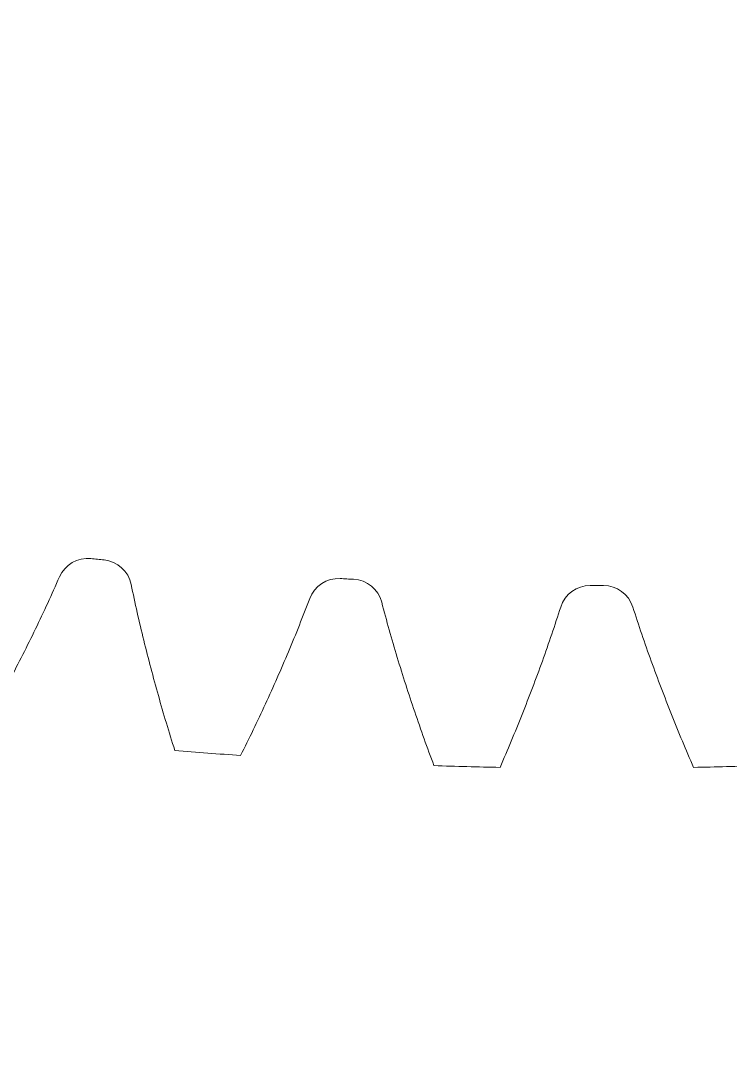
# Model space of a CAD drawing. Header units: millimetres. Extents: x -337 to 409, y -412 to 336.
# Drawn here: x -214.24 to -198.97, y 87.73 to 110.16 of the extents above; entities that cross this region are included whole.
import ezdxf

# ---------------------------------------------------------------- set-up
doc = ezdxf.new("R2010")
doc.units = ezdxf.units.MM
doc.header["$MEASUREMENT"] = 0
doc.layers.add('layer 1', color=7, linetype='Continuous')

msp = doc.modelspace()

# ---------------------------------------------------------------- linework, layer by layer
at = {"layer": 'layer 1', "color": 250, "lineweight": 20}
msp.add_ellipse((-201.8372, 200.81), major_axis=(0, 135.5), ratio=1, dxfattribs=at)
at = {"layer": 'layer 1', "lineweight": 9}
for points in [[(-212.7251, 98.5757), (-213.0135, 98.6064), (-213.2887, 98.4466), (-213.4048, 98.1807)], [(-212.7251, 98.5757), (-212.6781, 98.5707), (-212.631, 98.5657), (-212.584, 98.5608)], [(-212.584, 98.5608), (-212.537, 98.5558), (-212.49, 98.5509), (-212.4429, 98.546)], [(-211.8601, 98.0184), (-211.9185, 98.3026), (-212.1544, 98.5161), (-212.4429, 98.546)], [(-207.3596, 98.146), (-207.6493, 98.1616), (-207.9157, 97.9875), (-208.0178, 97.716)], [(-207.3596, 98.146), (-207.3124, 98.1434), (-207.2652, 98.1409), (-207.218, 98.1385)], [(-207.218, 98.1385), (-207.1708, 98.136), (-207.1235, 98.1335), (-207.0763, 98.1311)], [(-206.4667, 97.6347), (-206.5399, 97.9154), (-206.7866, 98.1163), (-207.0763, 98.1311)], [(-201.979, 97.9976), (-202.2691, 97.998), (-202.526, 97.8103), (-202.6138, 97.5338)], [(-201.979, 97.9976), (-201.9317, 97.9976), (-201.8845, 97.9976), (-201.8372, 97.9976)], [(-201.8372, 97.9976), (-201.7899, 97.9976), (-201.7426, 97.9976), (-201.6953, 97.9976)], [(-201.0606, 97.5338), (-201.1483, 97.8103), (-201.4052, 97.998), (-201.6953, 97.9976)], [(-210.9215, 94.4473), (-210.4491, 94.4069), (-209.9764, 94.3697), (-209.5035, 94.3357)], [(-205.3425, 94.1176), (-204.8686, 94.102), (-204.3946, 94.0896), (-203.9205, 94.0804)], [(-199.7538, 94.0804), (-199.2798, 94.0896), (-198.8058, 94.102), (-198.3319, 94.1176)]]:
    msp.add_open_spline(points, degree=3, dxfattribs=at)
for points in [[(-213.4048, 98.1807), (-213.4048, 98.1807), (-213.4357, 98.1103), (-213.4357, 98.1103), (-213.4357, 98.1103), (-213.4357, 98.1103), (-213.4668, 98.0399), (-213.4668, 98.0399), (-213.4668, 98.0399), (-213.4668, 98.0399), (-213.4981, 97.9695), (-213.4981, 97.9695), (-213.4981, 97.9695), (-213.4981, 97.9695), (-213.5295, 97.8993), (-213.5295, 97.8993), (-213.5295, 97.8993), (-213.5295, 97.8993), (-213.5611, 97.8291), (-213.5611, 97.8291), (-213.5611, 97.8291), (-213.5611, 97.8291), (-213.5928, 97.759), (-213.5928, 97.759), (-213.5928, 97.759), (-213.5928, 97.759), (-213.6247, 97.689), (-213.6247, 97.689), (-213.6247, 97.689), (-213.6247, 97.689), (-213.6568, 97.619), (-213.6568, 97.619), (-213.6568, 97.619), (-213.6568, 97.619), (-213.6891, 97.5492), (-213.6891, 97.5492), (-213.6891, 97.5492), (-213.6891, 97.5492), (-213.7216, 97.4794), (-213.7216, 97.4794), (-213.7216, 97.4794), (-213.7216, 97.4794), (-213.7542, 97.4097), (-213.7542, 97.4097), (-213.7542, 97.4097), (-213.7542, 97.4097), (-213.7869, 97.34), (-213.7869, 97.34), (-213.7869, 97.34), (-213.7869, 97.34), (-213.8199, 97.2705), (-213.8199, 97.2705), (-213.8199, 97.2705), (-213.8199, 97.2705), (-213.853, 97.201), (-213.853, 97.201), (-213.853, 97.201), (-213.853, 97.201), (-213.8862, 97.1316), (-213.8862, 97.1316), (-213.8862, 97.1316), (-213.8862, 97.1316), (-213.9197, 97.0623), (-213.9197, 97.0623), (-213.9197, 97.0623), (-213.9197, 97.0623), (-213.9532, 96.993), (-213.9532, 96.993), (-213.9532, 96.993), (-213.9532, 96.993), (-213.987, 96.9238), (-213.987, 96.9238), (-213.987, 96.9238), (-213.987, 96.9238), (-214.0208, 96.8547), (-214.0208, 96.8547), (-214.0208, 96.8547), (-214.0208, 96.8547), (-214.0549, 96.7857), (-214.0549, 96.7857), (-214.0549, 96.7857), (-214.0549, 96.7857), (-214.0891, 96.7168), (-214.0891, 96.7168), (-214.0891, 96.7168), (-214.0891, 96.7168), (-214.1234, 96.6479), (-214.1234, 96.6479), (-214.1234, 96.6479), (-214.1234, 96.6479), (-214.1579, 96.5791), (-214.1579, 96.5791), (-214.1579, 96.5791), (-214.1579, 96.5791), (-214.1925, 96.5104), (-214.1925, 96.5104), (-214.1925, 96.5104), (-214.1925, 96.5104), (-214.2273, 96.4417), (-214.2273, 96.4417), (-214.2273, 96.4417), (-214.2273, 96.4417), (-214.2622, 96.3731), (-214.2622, 96.3731), (-214.2622, 96.3731), (-214.2622, 96.3731), (-214.2973, 96.3046), (-214.2973, 96.3046), (-214.2973, 96.3046), (-214.2973, 96.3046), (-214.3325, 96.2362), (-214.3325, 96.2362), (-214.3325, 96.2362), (-214.3325, 96.2362), (-214.3678, 96.1678), (-214.3678, 96.1678), (-214.3678, 96.1678), (-214.3678, 96.1678), (-214.4033, 96.0995), (-214.4033, 96.0995), (-214.4033, 96.0995), (-214.4033, 96.0995), (-214.4389, 96.0313), (-214.4389, 96.0313), (-214.4389, 96.0313), (-214.4389, 96.0313), (-214.4747, 95.9632), (-214.4747, 95.9632), (-214.4747, 95.9632), (-214.4747, 95.9632), (-214.5106, 95.8951), (-214.5106, 95.8951), (-214.5106, 95.8951), (-214.5106, 95.8951), (-214.5467, 95.8271), (-214.5467, 95.8271), (-214.5467, 95.8271), (-214.5467, 95.8271), (-214.5828, 95.7592), (-214.5828, 95.7592), (-214.5828, 95.7592), (-214.5828, 95.7592), (-214.6191, 95.6913), (-214.6191, 95.6913), (-214.6191, 95.6913), (-214.6191, 95.6913), (-214.6556, 95.6235), (-214.6556, 95.6235), (-214.6556, 95.6235), (-214.6556, 95.6235), (-214.6922, 95.5558), (-214.6922, 95.5558), (-214.6922, 95.5558), (-214.6922, 95.5558), (-214.7289, 95.4882), (-214.7289, 95.4882), (-214.7289, 95.4882), (-214.7289, 95.4882), (-214.7657, 95.4206), (-214.7657, 95.4206), (-214.7657, 95.4206), (-214.7657, 95.4206), (-214.8027, 95.3531), (-214.8027, 95.3531), (-214.8027, 95.3531), (-214.8027, 95.3531), (-214.8398, 95.2857), (-214.8398, 95.2857), (-214.8398, 95.2857), (-214.8398, 95.2857), (-214.8771, 95.2184), (-214.8771, 95.2184), (-214.8771, 95.2184), (-214.8771, 95.2184), (-214.9145, 95.1511), (-214.9145, 95.1511), (-214.9145, 95.1511), (-214.9145, 95.1511), (-214.952, 95.0839), (-214.952, 95.0839), (-214.952, 95.0839), (-214.952, 95.0839), (-214.9897, 95.0168), (-214.9897, 95.0168), (-214.9897, 95.0168), (-214.9897, 95.0168), (-215.0275, 94.9498), (-215.0275, 94.9498), (-215.0275, 94.9498), (-215.0275, 94.9498), (-215.0654, 94.8828), (-215.0654, 94.8828)], [(-211.8601, 98.0184), (-211.8601, 98.0184), (-211.8446, 97.943), (-211.8446, 97.943), (-211.8446, 97.943), (-211.8446, 97.943), (-211.8288, 97.8677), (-211.8288, 97.8677), (-211.8288, 97.8677), (-211.8288, 97.8677), (-211.8129, 97.7924), (-211.8129, 97.7924), (-211.8129, 97.7924), (-211.8129, 97.7924), (-211.7968, 97.7172), (-211.7968, 97.7172), (-211.7968, 97.7172), (-211.7968, 97.7172), (-211.7804, 97.6419), (-211.7804, 97.6419), (-211.7804, 97.6419), (-211.7804, 97.6419), (-211.764, 97.5668), (-211.764, 97.5668), (-211.764, 97.5668), (-211.764, 97.5668), (-211.7473, 97.4916), (-211.7473, 97.4916), (-211.7473, 97.4916), (-211.7473, 97.4916), (-211.7304, 97.4166), (-211.7304, 97.4166), (-211.7304, 97.4166), (-211.7304, 97.4166), (-211.7134, 97.3415), (-211.7134, 97.3415), (-211.7134, 97.3415), (-211.7134, 97.3415), (-211.6962, 97.2665), (-211.6962, 97.2665), (-211.6962, 97.2665), (-211.6962, 97.2665), (-211.6788, 97.1915), (-211.6788, 97.1915), (-211.6788, 97.1915), (-211.6788, 97.1915), (-211.6612, 97.1166), (-211.6612, 97.1166), (-211.6612, 97.1166), (-211.6612, 97.1166), (-211.6434, 97.0417), (-211.6434, 97.0417), (-211.6434, 97.0417), (-211.6434, 97.0417), (-211.6255, 96.9669), (-211.6255, 96.9669), (-211.6255, 96.9669), (-211.6255, 96.9669), (-211.6074, 96.8921), (-211.6074, 96.8921), (-211.6074, 96.8921), (-211.6074, 96.8921), (-211.5891, 96.8173), (-211.5891, 96.8173), (-211.5891, 96.8173), (-211.5891, 96.8173), (-211.5707, 96.7426), (-211.5707, 96.7426), (-211.5707, 96.7426), (-211.5707, 96.7426), (-211.5521, 96.6679), (-211.5521, 96.6679), (-211.5521, 96.6679), (-211.5521, 96.6679), (-211.5333, 96.5933), (-211.5333, 96.5933), (-211.5333, 96.5933), (-211.5333, 96.5933), (-211.5143, 96.5187), (-211.5143, 96.5187), (-211.5143, 96.5187), (-211.5143, 96.5187), (-211.4952, 96.4442), (-211.4952, 96.4442), (-211.4952, 96.4442), (-211.4952, 96.4442), (-211.476, 96.3696), (-211.476, 96.3696), (-211.476, 96.3696), (-211.476, 96.3696), (-211.4566, 96.2952), (-211.4566, 96.2952), (-211.4566, 96.2952), (-211.4566, 96.2952), (-211.437, 96.2207), (-211.437, 96.2207), (-211.437, 96.2207), (-211.437, 96.2207), (-211.4172, 96.1464), (-211.4172, 96.1464), (-211.4172, 96.1464), (-211.4172, 96.1464), (-211.3973, 96.072), (-211.3973, 96.072), (-211.3973, 96.072), (-211.3973, 96.072), (-211.3773, 95.9977), (-211.3773, 95.9977), (-211.3773, 95.9977), (-211.3773, 95.9977), (-211.3571, 95.9235), (-211.3571, 95.9235), (-211.3571, 95.9235), (-211.3571, 95.9235), (-211.3367, 95.8492), (-211.3367, 95.8492), (-211.3367, 95.8492), (-211.3367, 95.8492), (-211.3162, 95.7751), (-211.3162, 95.7751), (-211.3162, 95.7751), (-211.3162, 95.7751), (-211.2955, 95.7009), (-211.2955, 95.7009), (-211.2955, 95.7009), (-211.2955, 95.7009), (-211.2747, 95.6269), (-211.2747, 95.6269), (-211.2747, 95.6269), (-211.2747, 95.6269), (-211.2537, 95.5528), (-211.2537, 95.5528), (-211.2537, 95.5528), (-211.2537, 95.5528), (-211.2326, 95.4788), (-211.2326, 95.4788), (-211.2326, 95.4788), (-211.2326, 95.4788), (-211.2114, 95.4048), (-211.2114, 95.4048), (-211.2114, 95.4048), (-211.2114, 95.4048), (-211.19, 95.3309), (-211.19, 95.3309), (-211.19, 95.3309), (-211.19, 95.3309), (-211.1684, 95.257), (-211.1684, 95.257), (-211.1684, 95.257), (-211.1684, 95.257), (-211.1467, 95.1832), (-211.1467, 95.1832), (-211.1467, 95.1832), (-211.1467, 95.1832), (-211.1249, 95.1094), (-211.1249, 95.1094), (-211.1249, 95.1094), (-211.1249, 95.1094), (-211.1029, 95.0356), (-211.1029, 95.0356), (-211.1029, 95.0356), (-211.1029, 95.0356), (-211.0807, 94.9619), (-211.0807, 94.9619), (-211.0807, 94.9619), (-211.0807, 94.9619), (-211.0584, 94.8883), (-211.0584, 94.8883), (-211.0584, 94.8883), (-211.0584, 94.8883), (-211.036, 94.8147), (-211.036, 94.8147), (-211.036, 94.8147), (-211.036, 94.8147), (-211.0134, 94.7411), (-211.0134, 94.7411), (-211.0134, 94.7411), (-211.0134, 94.7411), (-210.9907, 94.6676), (-210.9907, 94.6676), (-210.9907, 94.6676), (-210.9907, 94.6676), (-210.9678, 94.5941), (-210.9678, 94.5941), (-210.9678, 94.5941), (-210.9678, 94.5941), (-210.9447, 94.5207), (-210.9447, 94.5207), (-210.9447, 94.5207), (-210.9447, 94.5207), (-210.9215, 94.4473), (-210.9215, 94.4473)], [(-208.0178, 97.716), (-208.0178, 97.716), (-208.045, 97.644), (-208.045, 97.644), (-208.045, 97.644), (-208.045, 97.644), (-208.0723, 97.5721), (-208.0723, 97.5721), (-208.0723, 97.5721), (-208.0723, 97.5721), (-208.0998, 97.5002), (-208.0998, 97.5002), (-208.0998, 97.5002), (-208.0998, 97.5002), (-208.1275, 97.4284), (-208.1275, 97.4284), (-208.1275, 97.4284), (-208.1275, 97.4284), (-208.1554, 97.3566), (-208.1554, 97.3566), (-208.1554, 97.3566), (-208.1554, 97.3566), (-208.1834, 97.285), (-208.1834, 97.285), (-208.1834, 97.285), (-208.1834, 97.285), (-208.2116, 97.2134), (-208.2116, 97.2134), (-208.2116, 97.2134), (-208.2116, 97.2134), (-208.24, 97.1419), (-208.24, 97.1419), (-208.24, 97.1419), (-208.24, 97.1419), (-208.2686, 97.0704), (-208.2686, 97.0704), (-208.2686, 97.0704), (-208.2686, 97.0704), (-208.2974, 96.999), (-208.2974, 96.999), (-208.2974, 96.999), (-208.2974, 96.999), (-208.3263, 96.9277), (-208.3263, 96.9277), (-208.3263, 96.9277), (-208.3263, 96.9277), (-208.3554, 96.8564), (-208.3554, 96.8564), (-208.3554, 96.8564), (-208.3554, 96.8564), (-208.3846, 96.7852), (-208.3846, 96.7852), (-208.3846, 96.7852), (-208.3846, 96.7852), (-208.414, 96.7141), (-208.414, 96.7141), (-208.414, 96.7141), (-208.414, 96.7141), (-208.4436, 96.6431), (-208.4436, 96.6431), (-208.4436, 96.6431), (-208.4436, 96.6431), (-208.4734, 96.5721), (-208.4734, 96.5721), (-208.4734, 96.5721), (-208.4734, 96.5721), (-208.5033, 96.5012), (-208.5033, 96.5012), (-208.5033, 96.5012), (-208.5033, 96.5012), (-208.5333, 96.4303), (-208.5333, 96.4303), (-208.5333, 96.4303), (-208.5333, 96.4303), (-208.5635, 96.3596), (-208.5635, 96.3596), (-208.5635, 96.3596), (-208.5635, 96.3596), (-208.5939, 96.2889), (-208.5939, 96.2889), (-208.5939, 96.2889), (-208.5939, 96.2889), (-208.6245, 96.2182), (-208.6245, 96.2182), (-208.6245, 96.2182), (-208.6245, 96.2182), (-208.6551, 96.1476), (-208.6551, 96.1476), (-208.6551, 96.1476), (-208.6551, 96.1476), (-208.686, 96.0771), (-208.686, 96.0771), (-208.686, 96.0771), (-208.686, 96.0771), (-208.717, 96.0067), (-208.717, 96.0067), (-208.717, 96.0067), (-208.717, 96.0067), (-208.7481, 95.9363), (-208.7481, 95.9363), (-208.7481, 95.9363), (-208.7481, 95.9363), (-208.7794, 95.866), (-208.7794, 95.866), (-208.7794, 95.866), (-208.7794, 95.866), (-208.8108, 95.7957), (-208.8108, 95.7957), (-208.8108, 95.7957), (-208.8108, 95.7957), (-208.8424, 95.7256), (-208.8424, 95.7256), (-208.8424, 95.7256), (-208.8424, 95.7256), (-208.8741, 95.6554), (-208.8741, 95.6554), (-208.8741, 95.6554), (-208.8741, 95.6554), (-208.906, 95.5854), (-208.906, 95.5854), (-208.906, 95.5854), (-208.906, 95.5854), (-208.938, 95.5154), (-208.938, 95.5154), (-208.938, 95.5154), (-208.938, 95.5154), (-208.9701, 95.4455), (-208.9701, 95.4455), (-208.9701, 95.4455), (-208.9701, 95.4455), (-209.0024, 95.3756), (-209.0024, 95.3756), (-209.0024, 95.3756), (-209.0024, 95.3756), (-209.0349, 95.3058), (-209.0349, 95.3058), (-209.0349, 95.3058), (-209.0349, 95.3058), (-209.0674, 95.2361), (-209.0674, 95.2361), (-209.0674, 95.2361), (-209.0674, 95.2361), (-209.1001, 95.1664), (-209.1001, 95.1664), (-209.1001, 95.1664), (-209.1001, 95.1664), (-209.133, 95.0968), (-209.133, 95.0968), (-209.133, 95.0968), (-209.133, 95.0968), (-209.166, 95.0273), (-209.166, 95.0273), (-209.166, 95.0273), (-209.166, 95.0273), (-209.1991, 94.9578), (-209.1991, 94.9578), (-209.1991, 94.9578), (-209.1991, 94.9578), (-209.2323, 94.8884), (-209.2323, 94.8884), (-209.2323, 94.8884), (-209.2323, 94.8884), (-209.2658, 94.8191), (-209.2658, 94.8191), (-209.2658, 94.8191), (-209.2658, 94.8191), (-209.2993, 94.7498), (-209.2993, 94.7498), (-209.2993, 94.7498), (-209.2993, 94.7498), (-209.333, 94.6806), (-209.333, 94.6806), (-209.333, 94.6806), (-209.333, 94.6806), (-209.3668, 94.6115), (-209.3668, 94.6115), (-209.3668, 94.6115), (-209.3668, 94.6115), (-209.4008, 94.5424), (-209.4008, 94.5424), (-209.4008, 94.5424), (-209.4008, 94.5424), (-209.4349, 94.4735), (-209.4349, 94.4735), (-209.4349, 94.4735), (-209.4349, 94.4735), (-209.4691, 94.4045), (-209.4691, 94.4045), (-209.4691, 94.4045), (-209.4691, 94.4045), (-209.5035, 94.3357), (-209.5035, 94.3357)], [(-206.4667, 97.6347), (-206.4667, 97.6347), (-206.4472, 97.5603), (-206.4472, 97.5603), (-206.4472, 97.5603), (-206.4472, 97.5603), (-206.4275, 97.4859), (-206.4275, 97.4859), (-206.4275, 97.4859), (-206.4275, 97.4859), (-206.4077, 97.4115), (-206.4077, 97.4115), (-206.4077, 97.4115), (-206.4077, 97.4115), (-206.3876, 97.3372), (-206.3876, 97.3372), (-206.3876, 97.3372), (-206.3876, 97.3372), (-206.3674, 97.2629), (-206.3674, 97.2629), (-206.3674, 97.2629), (-206.3674, 97.2629), (-206.347, 97.1887), (-206.347, 97.1887), (-206.347, 97.1887), (-206.347, 97.1887), (-206.3264, 97.1146), (-206.3264, 97.1146), (-206.3264, 97.1146), (-206.3264, 97.1146), (-206.3057, 97.0405), (-206.3057, 97.0405), (-206.3057, 97.0405), (-206.3057, 97.0405), (-206.2847, 96.9664), (-206.2847, 96.9664), (-206.2847, 96.9664), (-206.2847, 96.9664), (-206.2636, 96.8924), (-206.2636, 96.8924), (-206.2636, 96.8924), (-206.2636, 96.8924), (-206.2423, 96.8185), (-206.2423, 96.8185), (-206.2423, 96.8185), (-206.2423, 96.8185), (-206.2208, 96.7446), (-206.2208, 96.7446), (-206.2208, 96.7446), (-206.2208, 96.7446), (-206.1992, 96.6707), (-206.1992, 96.6707), (-206.1992, 96.6707), (-206.1992, 96.6707), (-206.1774, 96.5969), (-206.1774, 96.5969), (-206.1774, 96.5969), (-206.1774, 96.5969), (-206.1554, 96.5232), (-206.1554, 96.5232), (-206.1554, 96.5232), (-206.1554, 96.5232), (-206.1332, 96.4495), (-206.1332, 96.4495), (-206.1332, 96.4495), (-206.1332, 96.4495), (-206.1109, 96.3758), (-206.1109, 96.3758), (-206.1109, 96.3758), (-206.1109, 96.3758), (-206.0884, 96.3022), (-206.0884, 96.3022), (-206.0884, 96.3022), (-206.0884, 96.3022), (-206.0657, 96.2287), (-206.0657, 96.2287), (-206.0657, 96.2287), (-206.0657, 96.2287), (-206.0429, 96.1552), (-206.0429, 96.1552), (-206.0429, 96.1552), (-206.0429, 96.1552), (-206.0199, 96.0817), (-206.0199, 96.0817), (-206.0199, 96.0817), (-206.0199, 96.0817), (-205.9968, 96.0083), (-205.9968, 96.0083), (-205.9968, 96.0083), (-205.9968, 96.0083), (-205.9735, 95.935), (-205.9735, 95.935), (-205.9735, 95.935), (-205.9735, 95.935), (-205.95, 95.8617), (-205.95, 95.8617), (-205.95, 95.8617), (-205.95, 95.8617), (-205.9264, 95.7884), (-205.9264, 95.7884), (-205.9264, 95.7884), (-205.9264, 95.7884), (-205.9027, 95.7152), (-205.9027, 95.7152), (-205.9027, 95.7152), (-205.9027, 95.7152), (-205.8787, 95.6421), (-205.8787, 95.6421), (-205.8787, 95.6421), (-205.8787, 95.6421), (-205.8547, 95.569), (-205.8547, 95.569), (-205.8547, 95.569), (-205.8547, 95.569), (-205.8305, 95.4959), (-205.8305, 95.4959), (-205.8305, 95.4959), (-205.8305, 95.4959), (-205.8061, 95.4229), (-205.8061, 95.4229), (-205.8061, 95.4229), (-205.8061, 95.4229), (-205.7816, 95.35), (-205.7816, 95.35), (-205.7816, 95.35), (-205.7816, 95.35), (-205.7569, 95.2771), (-205.7569, 95.2771), (-205.7569, 95.2771), (-205.7569, 95.2771), (-205.7321, 95.2042), (-205.7321, 95.2042), (-205.7321, 95.2042), (-205.7321, 95.2042), (-205.7071, 95.1314), (-205.7071, 95.1314), (-205.7071, 95.1314), (-205.7071, 95.1314), (-205.682, 95.0587), (-205.682, 95.0587), (-205.682, 95.0587), (-205.682, 95.0587), (-205.6568, 94.986), (-205.6568, 94.986), (-205.6568, 94.986), (-205.6568, 94.986), (-205.6314, 94.9133), (-205.6314, 94.9133), (-205.6314, 94.9133), (-205.6314, 94.9133), (-205.6059, 94.8407), (-205.6059, 94.8407), (-205.6059, 94.8407), (-205.6059, 94.8407), (-205.5802, 94.7682), (-205.5802, 94.7682), (-205.5802, 94.7682), (-205.5802, 94.7682), (-205.5544, 94.6957), (-205.5544, 94.6957), (-205.5544, 94.6957), (-205.5544, 94.6957), (-205.5284, 94.6232), (-205.5284, 94.6232), (-205.5284, 94.6232), (-205.5284, 94.6232), (-205.5023, 94.5508), (-205.5023, 94.5508), (-205.5023, 94.5508), (-205.5023, 94.5508), (-205.476, 94.4785), (-205.476, 94.4785), (-205.476, 94.4785), (-205.476, 94.4785), (-205.4496, 94.4062), (-205.4496, 94.4062), (-205.4496, 94.4062), (-205.4496, 94.4062), (-205.423, 94.334), (-205.423, 94.334), (-205.423, 94.334), (-205.423, 94.334), (-205.3963, 94.2618), (-205.3963, 94.2618), (-205.3963, 94.2618), (-205.3963, 94.2618), (-205.3695, 94.1897), (-205.3695, 94.1897), (-205.3695, 94.1897), (-205.3695, 94.1897), (-205.3425, 94.1176), (-205.3425, 94.1176)], [(-202.6138, 97.5338), (-202.6138, 97.5338), (-202.6371, 97.4605), (-202.6371, 97.4605), (-202.6371, 97.4605), (-202.6371, 97.4605), (-202.6607, 97.3872), (-202.6607, 97.3872), (-202.6607, 97.3872), (-202.6607, 97.3872), (-202.6844, 97.314), (-202.6844, 97.314), (-202.6844, 97.314), (-202.6844, 97.314), (-202.7083, 97.2409), (-202.7083, 97.2409), (-202.7083, 97.2409), (-202.7083, 97.2409), (-202.7324, 97.1678), (-202.7324, 97.1678), (-202.7324, 97.1678), (-202.7324, 97.1678), (-202.7566, 97.0947), (-202.7566, 97.0947), (-202.7566, 97.0947), (-202.7566, 97.0947), (-202.7811, 97.0217), (-202.7811, 97.0217), (-202.7811, 97.0217), (-202.7811, 97.0217), (-202.8057, 96.9488), (-202.8057, 96.9488), (-202.8057, 96.9488), (-202.8057, 96.9488), (-202.8305, 96.876), (-202.8305, 96.876), (-202.8305, 96.876), (-202.8305, 96.876), (-202.8555, 96.8032), (-202.8555, 96.8032), (-202.8555, 96.8032), (-202.8555, 96.8032), (-202.8806, 96.7304), (-202.8806, 96.7304), (-202.8806, 96.7304), (-202.8806, 96.7304), (-202.9059, 96.6578), (-202.9059, 96.6578), (-202.9059, 96.6578), (-202.9059, 96.6578), (-202.9314, 96.5851), (-202.9314, 96.5851), (-202.9314, 96.5851), (-202.9314, 96.5851), (-202.9571, 96.5126), (-202.9571, 96.5126), (-202.9571, 96.5126), (-202.9571, 96.5126), (-202.9829, 96.4401), (-202.9829, 96.4401), (-202.9829, 96.4401), (-202.9829, 96.4401), (-203.0089, 96.3677), (-203.0089, 96.3677), (-203.0089, 96.3677), (-203.0089, 96.3677), (-203.035, 96.2953), (-203.035, 96.2953), (-203.035, 96.2953), (-203.035, 96.2953), (-203.0613, 96.2229), (-203.0613, 96.2229), (-203.0613, 96.2229), (-203.0613, 96.2229), (-203.0878, 96.1507), (-203.0878, 96.1507), (-203.0878, 96.1507), (-203.0878, 96.1507), (-203.1144, 96.0785), (-203.1144, 96.0785), (-203.1144, 96.0785), (-203.1144, 96.0785), (-203.1412, 96.0063), (-203.1412, 96.0063), (-203.1412, 96.0063), (-203.1412, 96.0063), (-203.1682, 95.9342), (-203.1682, 95.9342), (-203.1682, 95.9342), (-203.1682, 95.9342), (-203.1953, 95.8622), (-203.1953, 95.8622), (-203.1953, 95.8622), (-203.1953, 95.8622), (-203.2225, 95.7902), (-203.2225, 95.7902), (-203.2225, 95.7902), (-203.2225, 95.7902), (-203.25, 95.7183), (-203.25, 95.7183), (-203.25, 95.7183), (-203.25, 95.7183), (-203.2775, 95.6465), (-203.2775, 95.6465), (-203.2775, 95.6465), (-203.2775, 95.6465), (-203.3052, 95.5747), (-203.3052, 95.5747), (-203.3052, 95.5747), (-203.3052, 95.5747), (-203.3331, 95.5029), (-203.3331, 95.5029), (-203.3331, 95.5029), (-203.3331, 95.5029), (-203.3611, 95.4313), (-203.3611, 95.4313), (-203.3611, 95.4313), (-203.3611, 95.4313), (-203.3893, 95.3596), (-203.3893, 95.3596), (-203.3893, 95.3596), (-203.3893, 95.3596), (-203.4176, 95.2881), (-203.4176, 95.2881), (-203.4176, 95.2881), (-203.4176, 95.2881), (-203.446, 95.2166), (-203.446, 95.2166), (-203.446, 95.2166), (-203.446, 95.2166), (-203.4746, 95.1451), (-203.4746, 95.1451), (-203.4746, 95.1451), (-203.4746, 95.1451), (-203.5033, 95.0737), (-203.5033, 95.0737), (-203.5033, 95.0737), (-203.5033, 95.0737), (-203.5322, 95.0024), (-203.5322, 95.0024), (-203.5322, 95.0024), (-203.5322, 95.0024), (-203.5612, 94.9311), (-203.5612, 94.9311), (-203.5612, 94.9311), (-203.5612, 94.9311), (-203.5904, 94.8599), (-203.5904, 94.8599), (-203.5904, 94.8599), (-203.5904, 94.8599), (-203.6197, 94.7887), (-203.6197, 94.7887), (-203.6197, 94.7887), (-203.6197, 94.7887), (-203.6491, 94.7176), (-203.6491, 94.7176), (-203.6491, 94.7176), (-203.6491, 94.7176), (-203.6787, 94.6466), (-203.6787, 94.6466), (-203.6787, 94.6466), (-203.6787, 94.6466), (-203.7084, 94.5756), (-203.7084, 94.5756), (-203.7084, 94.5756), (-203.7084, 94.5756), (-203.7383, 94.5047), (-203.7383, 94.5047), (-203.7383, 94.5047), (-203.7383, 94.5047), (-203.7683, 94.4338), (-203.7683, 94.4338), (-203.7683, 94.4338), (-203.7683, 94.4338), (-203.7985, 94.363), (-203.7985, 94.363), (-203.7985, 94.363), (-203.7985, 94.363), (-203.8288, 94.2922), (-203.8288, 94.2922), (-203.8288, 94.2922), (-203.8288, 94.2922), (-203.8592, 94.2216), (-203.8592, 94.2216), (-203.8592, 94.2216), (-203.8592, 94.2216), (-203.8898, 94.1509), (-203.8898, 94.1509), (-203.8898, 94.1509), (-203.8898, 94.1509), (-203.9205, 94.0804), (-203.9205, 94.0804)], [(-201.0606, 97.5338), (-201.0606, 97.5338), (-201.0372, 97.4605), (-201.0372, 97.4605), (-201.0372, 97.4605), (-201.0372, 97.4605), (-201.0137, 97.3872), (-201.0137, 97.3872), (-201.0137, 97.3872), (-201.0137, 97.3872), (-200.99, 97.314), (-200.99, 97.314), (-200.99, 97.314), (-200.99, 97.314), (-200.9661, 97.2409), (-200.9661, 97.2409), (-200.9661, 97.2409), (-200.9661, 97.2409), (-200.942, 97.1678), (-200.942, 97.1678), (-200.942, 97.1678), (-200.942, 97.1678), (-200.9177, 97.0947), (-200.9177, 97.0947), (-200.9177, 97.0947), (-200.9177, 97.0947), (-200.8933, 97.0217), (-200.8933, 97.0217), (-200.8933, 97.0217), (-200.8933, 97.0217), (-200.8687, 96.9488), (-200.8687, 96.9488), (-200.8687, 96.9488), (-200.8687, 96.9488), (-200.8439, 96.876), (-200.8439, 96.876), (-200.8439, 96.876), (-200.8439, 96.876), (-200.8189, 96.8032), (-200.8189, 96.8032), (-200.8189, 96.8032), (-200.8189, 96.8032), (-200.7938, 96.7304), (-200.7938, 96.7304), (-200.7938, 96.7304), (-200.7938, 96.7304), (-200.7685, 96.6578), (-200.7685, 96.6578), (-200.7685, 96.6578), (-200.7685, 96.6578), (-200.743, 96.5851), (-200.743, 96.5851), (-200.743, 96.5851), (-200.743, 96.5851), (-200.7173, 96.5126), (-200.7173, 96.5126), (-200.7173, 96.5126), (-200.7173, 96.5126), (-200.6915, 96.4401), (-200.6915, 96.4401), (-200.6915, 96.4401), (-200.6915, 96.4401), (-200.6655, 96.3677), (-200.6655, 96.3677), (-200.6655, 96.3677), (-200.6655, 96.3677), (-200.6393, 96.2953), (-200.6393, 96.2953), (-200.6393, 96.2953), (-200.6393, 96.2953), (-200.613, 96.2229), (-200.613, 96.2229), (-200.613, 96.2229), (-200.613, 96.2229), (-200.5866, 96.1507), (-200.5866, 96.1507), (-200.5866, 96.1507), (-200.5866, 96.1507), (-200.5599, 96.0785), (-200.5599, 96.0785), (-200.5599, 96.0785), (-200.5599, 96.0785), (-200.5331, 96.0063), (-200.5331, 96.0063), (-200.5331, 96.0063), (-200.5331, 96.0063), (-200.5062, 95.9342), (-200.5062, 95.9342), (-200.5062, 95.9342), (-200.5062, 95.9342), (-200.4791, 95.8622), (-200.4791, 95.8622), (-200.4791, 95.8622), (-200.4791, 95.8622), (-200.4518, 95.7902), (-200.4518, 95.7902), (-200.4518, 95.7902), (-200.4518, 95.7902), (-200.4244, 95.7183), (-200.4244, 95.7183), (-200.4244, 95.7183), (-200.4244, 95.7183), (-200.3969, 95.6465), (-200.3969, 95.6465), (-200.3969, 95.6465), (-200.3969, 95.6465), (-200.3691, 95.5747), (-200.3691, 95.5747), (-200.3691, 95.5747), (-200.3691, 95.5747), (-200.3413, 95.5029), (-200.3413, 95.5029), (-200.3413, 95.5029), (-200.3413, 95.5029), (-200.3133, 95.4313), (-200.3133, 95.4313), (-200.3133, 95.4313), (-200.3133, 95.4313), (-200.2851, 95.3596), (-200.2851, 95.3596), (-200.2851, 95.3596), (-200.2851, 95.3596), (-200.2568, 95.2881), (-200.2568, 95.2881), (-200.2568, 95.2881), (-200.2568, 95.2881), (-200.2284, 95.2166), (-200.2284, 95.2166), (-200.2284, 95.2166), (-200.2284, 95.2166), (-200.1998, 95.1451), (-200.1998, 95.1451), (-200.1998, 95.1451), (-200.1998, 95.1451), (-200.171, 95.0737), (-200.171, 95.0737), (-200.171, 95.0737), (-200.171, 95.0737), (-200.1422, 95.0024), (-200.1422, 95.0024), (-200.1422, 95.0024), (-200.1422, 95.0024), (-200.1131, 94.9311), (-200.1131, 94.9311), (-200.1131, 94.9311), (-200.1131, 94.9311), (-200.084, 94.8599), (-200.084, 94.8599), (-200.084, 94.8599), (-200.084, 94.8599), (-200.0547, 94.7887), (-200.0547, 94.7887), (-200.0547, 94.7887), (-200.0547, 94.7887), (-200.0252, 94.7176), (-200.0252, 94.7176), (-200.0252, 94.7176), (-200.0252, 94.7176), (-199.9957, 94.6466), (-199.9957, 94.6466), (-199.9957, 94.6466), (-199.9957, 94.6466), (-199.9659, 94.5756), (-199.9659, 94.5756), (-199.9659, 94.5756), (-199.9659, 94.5756), (-199.9361, 94.5047), (-199.9361, 94.5047), (-199.9361, 94.5047), (-199.9361, 94.5047), (-199.9061, 94.4338), (-199.9061, 94.4338), (-199.9061, 94.4338), (-199.9061, 94.4338), (-199.8759, 94.363), (-199.8759, 94.363), (-199.8759, 94.363), (-199.8759, 94.363), (-199.8456, 94.2922), (-199.8456, 94.2922), (-199.8456, 94.2922), (-199.8456, 94.2922), (-199.8152, 94.2216), (-199.8152, 94.2216), (-199.8152, 94.2216), (-199.8152, 94.2216), (-199.7846, 94.1509), (-199.7846, 94.1509), (-199.7846, 94.1509), (-199.7846, 94.1509), (-199.7538, 94.0804), (-199.7538, 94.0804)]]:
    msp.add_open_spline(points, degree=3, knots=[0, 0, 0, 0, 0.0208333, 0.0208333, 0.0208333, 0.0208333, 0.0416667, 0.0416667, 0.0416667, 0.0416667, 0.0625, 0.0625, 0.0625, 0.0625, 0.0833333, 0.0833333, 0.0833333, 0.0833333, 0.1041667, 0.1041667, 0.1041667, 0.1041667, 0.125, 0.125, 0.125, 0.125, 0.1458333, 0.1458333, 0.1458333, 0.1458333, 0.1666667, 0.1666667, 0.1666667, 0.1666667, 0.1875, 0.1875, 0.1875, 0.1875, 0.2083333, 0.2083333, 0.2083333, 0.2083333, 0.2291667, 0.2291667, 0.2291667, 0.2291667, 0.25, 0.25, 0.25, 0.25, 0.2708333, 0.2708333, 0.2708333, 0.2708333, 0.2916667, 0.2916667, 0.2916667, 0.2916667, 0.3125, 0.3125, 0.3125, 0.3125, 0.3333333, 0.3333333, 0.3333333, 0.3333333, 0.3541667, 0.3541667, 0.3541667, 0.3541667, 0.375, 0.375, 0.375, 0.375, 0.3958333, 0.3958333, 0.3958333, 0.3958333, 0.4166667, 0.4166667, 0.4166667, 0.4166667, 0.4375, 0.4375, 0.4375, 0.4375, 0.4583333, 0.4583333, 0.4583333, 0.4583333, 0.4791667, 0.4791667, 0.4791667, 0.4791667, 0.5, 0.5, 0.5, 0.5, 0.5208333, 0.5208333, 0.5208333, 0.5208333, 0.5416667, 0.5416667, 0.5416667, 0.5416667, 0.5625, 0.5625, 0.5625, 0.5625, 0.5833333, 0.5833333, 0.5833333, 0.5833333, 0.6041667, 0.6041667, 0.6041667, 0.6041667, 0.625, 0.625, 0.625, 0.625, 0.6458333, 0.6458333, 0.6458333, 0.6458333, 0.6666667, 0.6666667, 0.6666667, 0.6666667, 0.6875, 0.6875, 0.6875, 0.6875, 0.7083333, 0.7083333, 0.7083333, 0.7083333, 0.7291667, 0.7291667, 0.7291667, 0.7291667, 0.75, 0.75, 0.75, 0.75, 0.7708333, 0.7708333, 0.7708333, 0.7708333, 0.7916667, 0.7916667, 0.7916667, 0.7916667, 0.8125, 0.8125, 0.8125, 0.8125, 0.8333333, 0.8333333, 0.8333333, 0.8333333, 0.8541667, 0.8541667, 0.8541667, 0.8541667, 0.875, 0.875, 0.875, 0.875, 0.8958333, 0.8958333, 0.8958333, 0.8958333, 0.9166667, 0.9166667, 0.9166667, 0.9166667, 0.9375, 0.9375, 0.9375, 0.9375, 0.9583333, 0.9583333, 0.9583333, 0.9583333, 0.9791667, 0.9791667, 0.9791667, 0.9791667, 1, 1, 1, 1], dxfattribs=at)

doc.saveas('drawing.dxf')
